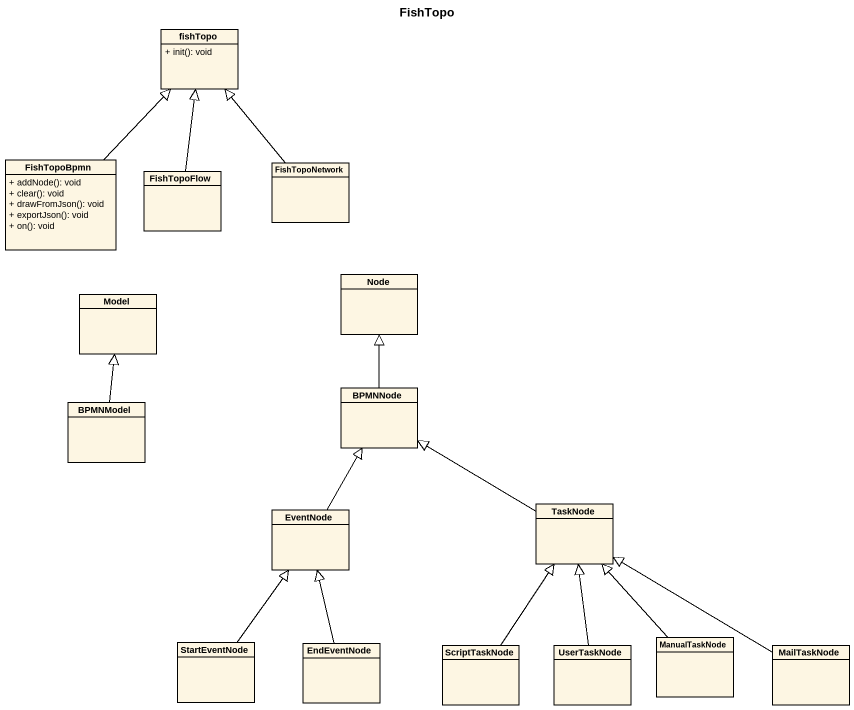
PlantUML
@startuml
title FishTopo
hide circle
hide empty members
skinparam classAttributeIconSize 0
class fishTopo {
  + init(): void
}
class FishTopoBpmn {
  + addNode(): void
  + clear(): void
  + drawFromJson(): void
  + exportJson(): void
  + on(): void
}
class FishTopoFlow
class FishTopoNetwork
class "Node" as Node_
class Model
class BPMNModel
class BPMNNode
class EventNode
class TaskNode
class ManualTaskNode
class StartEventNode
class EndEventNode
class ScriptTaskNode
class UserTaskNode
class MailTaskNode
FishTopoBpmn -up-|> fishTopo
FishTopoFlow -up-|> fishTopo
FishTopoNetwork -up-|> fishTopo
BPMNModel -up-|> Model
BPMNNode -up-|> Node_
EventNode -up-|> BPMNNode
TaskNode -left-|> BPMNNode
ManualTaskNode -up-|> TaskNode
StartEventNode -up-|> EventNode
EndEventNode -up-|> EventNode
ScriptTaskNode -up-|> TaskNode
UserTaskNode -up-|> TaskNode
MailTaskNode -left-|> TaskNode
@enduml
